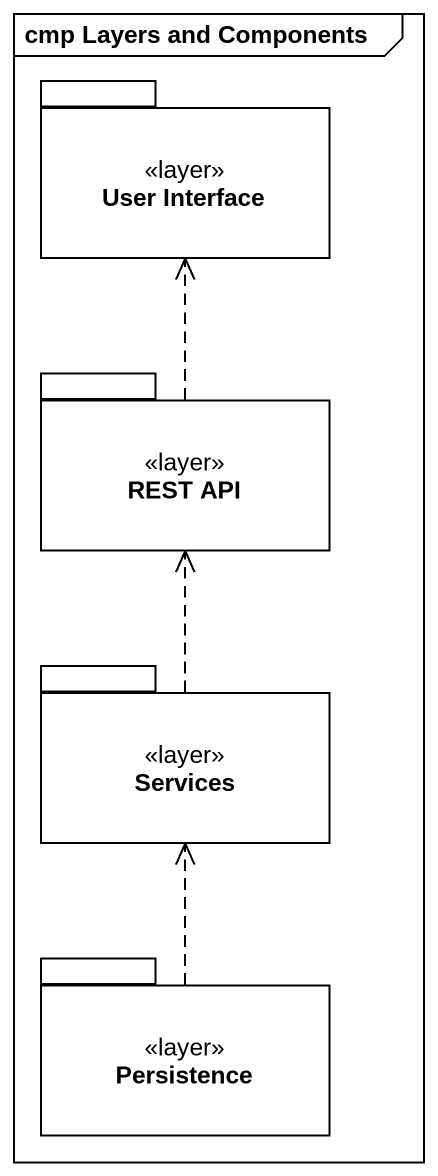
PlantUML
@startuml
mainframe cmp Layers and Components
package "User Interface" as User_Interface <<layer>> {
}
package "REST API" as REST_API <<layer>> {
}
package Services <<layer>> {
}
package Persistence <<layer>> {
}
REST_API .up.> User_Interface
Services .up.> REST_API
Persistence .up.> Services
@enduml
